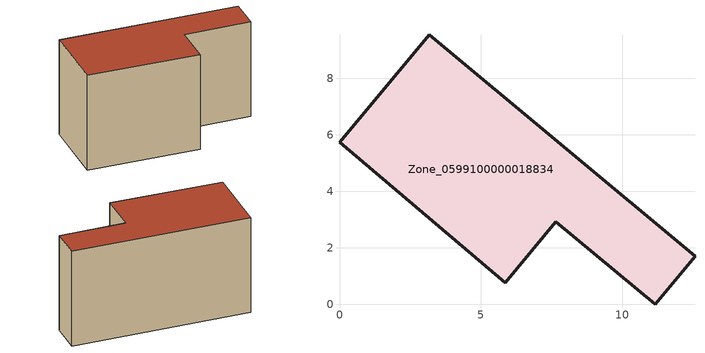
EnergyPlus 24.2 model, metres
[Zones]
Zone_0599100000018834
 floor ground (C_G): 7.66,2.92 5.86,0.76 0,5.74 3.17,9.55 12.58,1.7 11.17,0 z0
 wall outside (C_F): 3.17,9.55 0,5.74 5.86,0.76 7.66,2.92 11.17,0 12.58,1.7 3.17,9.55 z0:6.92
 roof outside (C_R): 11.17,0 12.58,1.7 3.17,9.55 0,5.74 5.86,0.76 7.66,2.92 z6.92
[BUILDING]
Pand.0599100000018834: North Axis=0; Terrain=City; Loads Convergence Tolerance Value=0.04; Temperature Convergence Tolerance Value=0.4; Solar Distribution=FullExterior; Maximum Number of Warmup Days=25; Minimum Number of Warmup Days=1
[Site:Location]
Rotterdam.The.Hague.AP_ZH_NLD Design_Conditions: Latitude=51.96; Longitude=4.45; Time Zone=1; Elevation=-4.5
[SITE:GROUNDTEMPERATURE:BUILDINGSURFACE]
18, 18, 18, 18, 18, 18, 18, 18, 18, 18, 18, 18
[MATERIAL] Thermal Absorptance=0.9; Solar Absorptance=0.7; Visible Absorptance=0.7
Name | Roughness | Thickness | Conductivity | Density | Specific Heat
G.TI.1946 | MediumSmooth | 0.15 | 1 | 540 | 1210
F.TI.1946 | Rough | 0.3 | 0.857143 | 1920 | 840
R.TI.1946 | MediumRough | 0.2 | 0.1 | 1500 | 1000
[CONSTRUCTION]
C_G: G.TI.1946
C_F: F.TI.1946
C_R: R.TI.1946
[ZONE]
Zone_0599100000018834: Type=1; Multiplier=1; Ceiling Height=Autocalculate; Volume=Autocalculate; Floor Area=autocalculate; Part of Total Floor Area=Yes
[ZONEINFILTRATION:DESIGNFLOWRATE]
Infil_Zone_0599100000018834: Zone or ZoneList or Space or SpaceList=Zone_0599100000018834; Schedule=AlwaysOn; Design Flow Rate Calculation Method=Flow/Area; Flow Rate per Floor Area=0.003; Constant Term Coefficient=1; Temperature Term Coefficient=0; Velocity Term Coefficient=0; Velocity Squared Term Coefficient=0
[HVACTEMPLATE:ZONE:IDEALLOADSAIRSYSTEM]
Zone_0599100000018834: Maximum Heating Supply Air Temperature=50; Minimum Cooling Supply Air Temperature=13; Maximum Heating Supply Air Humidity Ratio=0.0156; Minimum Cooling Supply Air Humidity Ratio=0.0077; Heating Limit=NoLimit; Cooling Limit=NoLimit; Dehumidification Control Type=ConstantSensibleHeatRatio; Cooling Sensible Heat Ratio=0.7; Dehumidification Setpoint=60; Humidification Control Type=None; Humidification Setpoint=30; Outdoor Air Method=None; Outdoor Air Flow Rate per Person=0.00944; Outdoor Air Flow Rate per Zone Floor Area=0; Outdoor Air Flow Rate per Zone=0; Demand Controlled Ventilation Type=None; Outdoor Air Economizer Type=NoEconomizer; Heat Recovery Type=None; Sensible Heat Recovery Effectiveness=0.7; Latent Heat Recovery Effectiveness=0.65
[ZONECONTROL:THERMOSTAT]
ThermostatControl_Zone_0599100000018834: Zone or ZoneList=Zone_0599100000018834; Control Type Schedule=DualSetpointControlType; Control 1=Thermostat_Zone_0599100000018834; Temperature Difference Between Cutout And Setpoint=0
[THERMOSTATSETPOINT:DUALSETPOINT]
Thermostat_Zone_0599100000018834: Heating Setpoint Temperature Schedule=HeatingSetpoint_Zone_0599100000018834; Cooling Setpoint Temperature Schedule=CoolingSetpoint_Zone_0599100000018834
[SCHEDULE:COMPACT]
HeatingSetpoint_Zone_0599100000018834: Through: 12/31, For: AllDays, Until: 24:00, 21
CoolingSetpoint_Zone_0599100000018834: Through: 12/31, For: AllDays, Until: 24:00, 24
DualSetpointControlType: Through: 12/31, For: AllDays, Until: 24:00, 4
AlwaysOn: Through: 12/31, For: AllDays, Until: 24:00, 1
